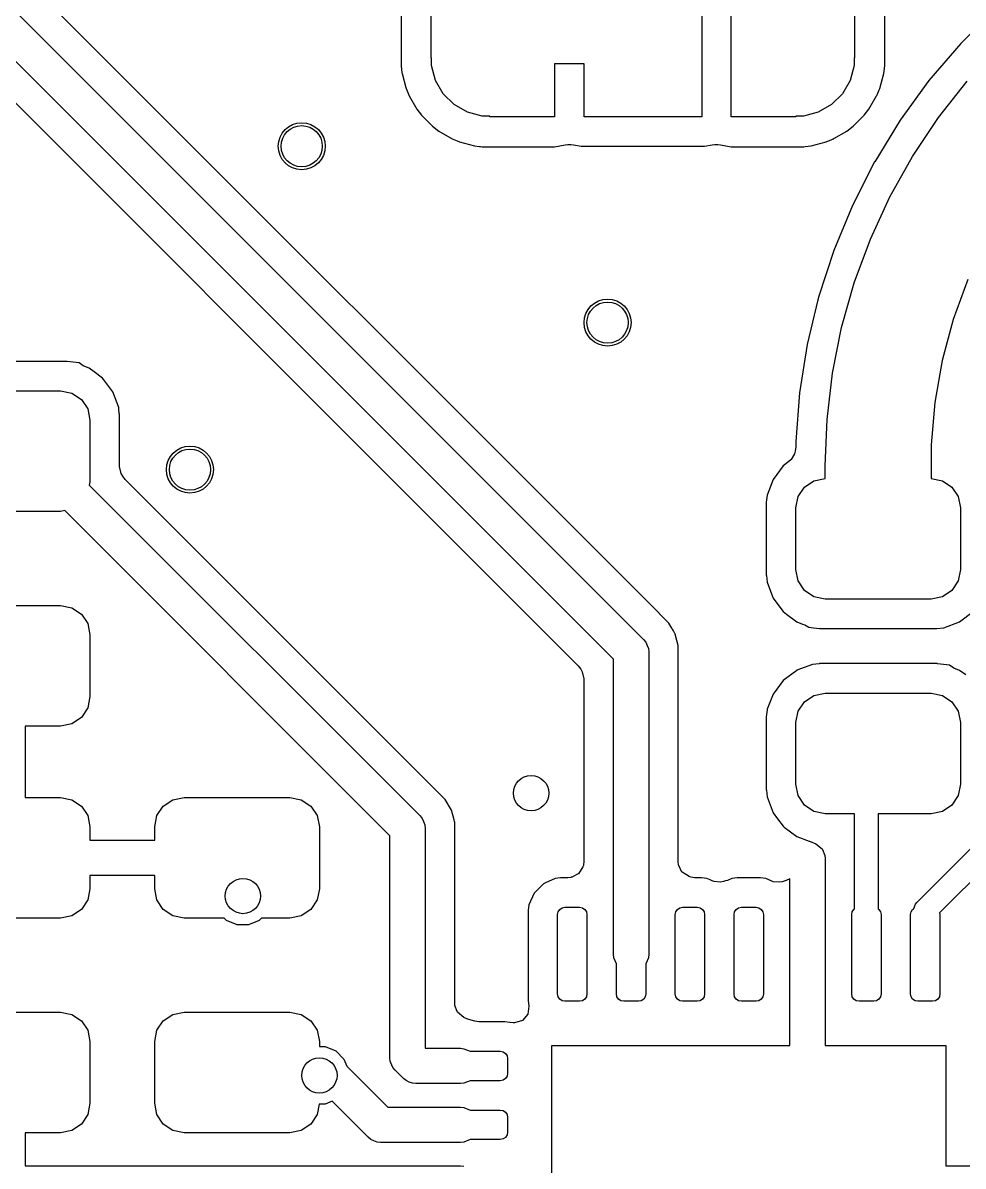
# Model space of a CAD drawing. Header units: inches. Extents: x 0.01 to 5.35, y 0.01 to 3.37.
# Drawn here: x 2.8235 to 3.1381, y 1.5927 to 1.9754 of the extents above; entities that cross this region are included whole.
import ezdxf

# ---------------------------------------------------------------- set-up
doc = ezdxf.new("R2010")
doc.units = ezdxf.units.IN
doc.header["$MEASUREMENT"] = 0
doc.layers.add('BLACK', color=250, linetype='CONTINUOUS')

msp = doc.modelspace()

# ---------------------------------------------------------------- linework, layer by layer
at = {"layer": 'BLACK', "linetype": 'CONTINUOUS'}
for p, q in [((3.32447, 2.15566), (3.13731, 1.9685)), ((3.03648, 1.77763), (2.6977, 2.11641)), ((2.68627, 2.1139), (3.03118, 1.76898)), ((3.0211, 1.76236), (2.67792, 2.10554)), ((2.6754, 2.09411), (2.84249, 1.92702)), ((3.05063, 2.00299), (3.05063, 1.94394)), ((3.06047, 1.94394), (3.06047, 2.00299)), ((2.95002, 1.9859), (2.95002, 1.96103)), ((2.96008, 1.96362), (2.96008, 1.98331)), ((3.10181, 1.98331), (3.10181, 1.96362)), ((3.11187, 1.96103), (3.11187, 1.9859)), ((3.13731, 1.96849), (3.12668, 1.95605)), ((3.13731, 1.9685), (3.13731, 1.96849)), ((2.96025, 1.96362), (2.96008, 1.96362)), ((2.96025, 1.96105), (2.96025, 1.96362)), ((3.10181, 1.96362), (3.10164, 1.96362)), ((3.10164, 1.96362), (3.10164, 1.96105)), ((2.95002, 1.96103), (2.95033, 1.95865)), ((2.96158, 1.95609), (2.96025, 1.96105)), ((3.01126, 1.96165), (3.00142, 1.96165)), ((3.00142, 1.96165), (3.00142, 1.94394)), ((3.01126, 1.94394), (3.01126, 1.96165)), ((3.10164, 1.96105), (3.10031, 1.95609)), ((3.11153, 1.95843), (3.11187, 1.96103)), ((2.95033, 1.95865), (2.95036, 1.95843)), ((2.95036, 1.95843), (2.95163, 1.95368)), ((2.96415, 1.95164), (2.96158, 1.95609)), ((3.10031, 1.95609), (3.09774, 1.95164)), ((3.11019, 1.95342), (3.11153, 1.95843)), ((3.12668, 1.95605), (3.11706, 1.94282)), ((3.12668, 1.95605), (3.12668, 1.95605)), ((3.12985, 1.94364), (3.13949, 1.95587)), ((2.95163, 1.95368), (2.9517, 1.95342)), ((2.9517, 1.95342), (2.95182, 1.95313)), ((2.95182, 1.95313), (2.95271, 1.95099)), ((2.96778, 1.948), (2.96415, 1.95164)), ((3.09774, 1.95164), (3.09411, 1.948)), ((3.10923, 1.95111), (3.10955, 1.95189)), ((3.10955, 1.95189), (3.11001, 1.95298)), ((3.10955, 1.95189), (3.10955, 1.95189)), ((3.11001, 1.95298), (3.11019, 1.95342)), ((2.95271, 1.95099), (2.95271, 1.95099)), ((2.95271, 1.95099), (2.95271, 1.95099)), ((2.95271, 1.95099), (2.9553, 1.94651)), ((2.97223, 1.94544), (2.96778, 1.948)), ((3.09411, 1.948), (3.08966, 1.94544)), ((3.10659, 1.94651), (3.10918, 1.95099)), ((3.10918, 1.95099), (3.10923, 1.95111)), ((2.9553, 1.94651), (2.9553, 1.94651)), ((2.9553, 1.94651), (2.9553, 1.94651)), ((2.9553, 1.94651), (2.9553, 1.9465)), ((2.9553, 1.9465), (2.9569, 1.94442)), ((2.9569, 1.94442), (2.9569, 1.94442)), ((2.9569, 1.94442), (2.9569, 1.94442)), ((2.9569, 1.94442), (2.9569, 1.94442)), ((2.9569, 1.94442), (2.96056, 1.94076)), ((2.97719, 1.94411), (2.97223, 1.94544)), ((2.97976, 1.94411), (2.97719, 1.94411)), ((2.97976, 1.94394), (2.97976, 1.94411)), ((3.0847, 1.94411), (3.08213, 1.94411)), ((3.08213, 1.94411), (3.08213, 1.94394)), ((3.08966, 1.94544), (3.0847, 1.94411)), ((3.10133, 1.94076), (3.10499, 1.94442)), ((3.10499, 1.94442), (3.10659, 1.94651)), ((2.96056, 1.94076), (2.96056, 1.94076)), ((2.96056, 1.94076), (2.96265, 1.93916)), ((3.00142, 1.94394), (2.97976, 1.94394)), ((3.05063, 1.94394), (3.01126, 1.94394)), ((3.08213, 1.94394), (3.06047, 1.94394)), ((3.09924, 1.93916), (3.10133, 1.94076)), ((3.11706, 1.94281), (3.10852, 1.92887)), ((3.11706, 1.94282), (3.11706, 1.94281)), ((3.1212, 1.93069), (3.12985, 1.94364)), ((2.96265, 1.93916), (2.96265, 1.93916)), ((2.96265, 1.93916), (2.96714, 1.93657)), ((2.96714, 1.93657), (2.96714, 1.93657)), ((2.96714, 1.93657), (2.96714, 1.93657)), ((2.96714, 1.93657), (2.96766, 1.93635)), ((2.96766, 1.93635), (2.96874, 1.9359)), ((3.09233, 1.93556), (3.09423, 1.93635)), ((3.09423, 1.93635), (3.09459, 1.9365)), ((3.09459, 1.9365), (3.09461, 1.9365)), ((3.09461, 1.9365), (3.09469, 1.93654)), ((3.09469, 1.93654), (3.09476, 1.93657)), ((3.09476, 1.93657), (3.09482, 1.9366)), ((3.09482, 1.9366), (3.09489, 1.93664)), ((3.09489, 1.93664), (3.09924, 1.93916)), ((2.96874, 1.9359), (2.96956, 1.93556)), ((2.96956, 1.93556), (2.97457, 1.93422)), ((2.97457, 1.93422), (2.97623, 1.934)), ((2.97623, 1.934), (2.97623, 1.934)), ((2.97623, 1.934), (2.97623, 1.934)), ((2.97623, 1.934), (2.97665, 1.93395)), ((2.97665, 1.93395), (2.97717, 1.93388)), ((2.97717, 1.93388), (2.97717, 1.93388)), ((2.97717, 1.93388), (2.97717, 1.93388)), ((2.97717, 1.93388), (3.00142, 1.93388)), ((3.00142, 1.93388), (3.00492, 1.93458)), ((3.00142, 1.93388), (3.00142, 1.93388)), ((3.00492, 1.93458), (3.00588, 1.93467)), ((3.00588, 1.93467), (3.00682, 1.93467)), ((3.00682, 1.93467), (3.00777, 1.93458)), ((3.00777, 1.93458), (3.01029, 1.93407)), ((3.01029, 1.93407), (3.0516, 1.93407)), ((3.0516, 1.93407), (3.05412, 1.93458)), ((3.0516, 1.93407), (3.0516, 1.93407)), ((3.05412, 1.93458), (3.05507, 1.93467)), ((3.05507, 1.93467), (3.05601, 1.93467)), ((3.05601, 1.93467), (3.05697, 1.93458)), ((3.05697, 1.93458), (3.06047, 1.93388)), ((3.06047, 1.93388), (3.06047, 1.93388)), ((3.06047, 1.93388), (3.06047, 1.93388)), ((3.06047, 1.93388), (3.08472, 1.93388)), ((3.08472, 1.93388), (3.08484, 1.93389)), ((3.08472, 1.93388), (3.08472, 1.93388)), ((3.08484, 1.93389), (3.08524, 1.93395)), ((3.08524, 1.93395), (3.08732, 1.93422)), ((3.08524, 1.93395), (3.08524, 1.93395)), ((3.08524, 1.93395), (3.08524, 1.93395)), ((3.08732, 1.93422), (3.09233, 1.93556)), ((3.10851, 1.92885), (3.10109, 1.91429)), ((3.10852, 1.92887), (3.10851, 1.92886)), ((3.10851, 1.92886), (3.10851, 1.92885)), ((3.11359, 1.9171), (3.1212, 1.93069)), ((2.84249, 1.92702), (2.92608, 1.84344)), ((3.10109, 1.91429), (3.09483, 1.89917)), ((3.10109, 1.91429), (3.10109, 1.91429)), ((3.10707, 1.90295), (3.11359, 1.9171)), ((3.10168, 1.88834), (3.10707, 1.90295)), ((3.09483, 1.89917), (3.08977, 1.88361)), ((3.09745, 1.87335), (3.10168, 1.88834)), ((3.13966, 1.88945), (3.13479, 1.87609)), ((3.08972, 1.8834), (3.08953, 1.88263)), ((3.08974, 1.88352), (3.08972, 1.8834)), ((3.08977, 1.88361), (3.08974, 1.88352)), ((3.08953, 1.88263), (3.08595, 1.8677)), ((3.08953, 1.88263), (3.08953, 1.88263)), ((3.13479, 1.87609), (3.13111, 1.86234)), ((3.09441, 1.85808), (3.09745, 1.87335)), ((3.08595, 1.8677), (3.08339, 1.85154)), ((2.83795, 1.86207), (2.80636, 1.86207)), ((2.83806, 1.86207), (2.83795, 1.86207)), ((2.83795, 1.86207), (2.83795, 1.86207)), ((2.83795, 1.86207), (2.83795, 1.86207)), ((2.83825, 1.86203), (2.83806, 1.86207)), ((2.84226, 1.8616), (2.83825, 1.86203)), ((2.84366, 1.86056), (2.84226, 1.8616)), ((2.8456, 1.85983), (2.84366, 1.86056)), ((2.84733, 1.85854), (2.8456, 1.85983)), ((2.8456, 1.85983), (2.8456, 1.85983)), ((2.8456, 1.85983), (2.8456, 1.85983)), ((2.8456, 1.85983), (2.8456, 1.85983)), ((3.13111, 1.86234), (3.12864, 1.84833)), ((2.85014, 1.85644), (2.84733, 1.85854)), ((2.85054, 1.8559), (2.85014, 1.85644)), ((2.85014, 1.85644), (2.85014, 1.85644)), ((3.09258, 1.84261), (3.09441, 1.85808)), ((2.80063, 1.8522), (2.83606, 1.8522)), ((2.83606, 1.8522), (2.83983, 1.85146)), ((2.85354, 1.8519), (2.85054, 1.8559)), ((2.83983, 1.85146), (2.84302, 1.84932)), ((2.84302, 1.84932), (2.84516, 1.84613)), ((2.85552, 1.84659), (2.85354, 1.8519)), ((2.85354, 1.8519), (2.85354, 1.8519)), ((3.08339, 1.85154), (3.08211, 1.83523)), ((3.08339, 1.85154), (3.08339, 1.85154)), ((3.08339, 1.85154), (3.08339, 1.85154)), ((3.12864, 1.84833), (3.1274, 1.83416)), ((2.84516, 1.84613), (2.84591, 1.84236)), ((2.85555, 1.84631), (2.85552, 1.84659)), ((2.85556, 1.84615), (2.85555, 1.84631)), ((2.85573, 1.84455), (2.85556, 1.84615)), ((2.85556, 1.84615), (2.85556, 1.84615)), ((2.85575, 1.84439), (2.85573, 1.84455)), ((2.85573, 1.84455), (2.85573, 1.84455)), ((2.85573, 1.84455), (2.85573, 1.84455)), ((2.84591, 1.84236), (2.84591, 1.82169)), ((2.85576, 1.84432), (2.85575, 1.84439)), ((2.85577, 1.84425), (2.85576, 1.84432)), ((2.85577, 1.82692), (2.85577, 1.84425)), ((2.92608, 1.84344), (3.00931, 1.7602)), ((3.09197, 1.82705), (3.09258, 1.84261)), ((3.08211, 1.83341), (3.08191, 1.83203)), ((3.08211, 1.83523), (3.08211, 1.83341)), ((3.1274, 1.83416), (3.1274, 1.82705)), ((3.08055, 1.82922), (3.08045, 1.82912)), ((3.08166, 1.83117), (3.08055, 1.82922)), ((3.08191, 1.83203), (3.08166, 1.83117)), ((2.85636, 1.82458), (2.85577, 1.82692)), ((3.07789, 1.82711), (3.0745, 1.82257)), ((3.0798, 1.82854), (3.07789, 1.82711)), ((3.07789, 1.82711), (3.07789, 1.82711)), ((3.07789, 1.82711), (3.07789, 1.82711)), ((3.08045, 1.82912), (3.0798, 1.82854)), ((3.09197, 1.82287), (3.09197, 1.82705)), ((3.1274, 1.82705), (3.1274, 1.82287)), ((2.84591, 1.82169), (2.84569, 1.82061)), ((2.85686, 1.82367), (2.85636, 1.82458)), ((2.85769, 1.82256), (2.85686, 1.82367)), ((2.96482, 1.71543), (2.85769, 1.82256)), ((3.0745, 1.82257), (3.07252, 1.81726)), ((3.0745, 1.82257), (3.0745, 1.82257)), ((3.0745, 1.82257), (3.0745, 1.82257)), ((3.08501, 1.81999), (3.0882, 1.82212)), ((3.0882, 1.82212), (3.09197, 1.82287)), ((3.1274, 1.82287), (3.13117, 1.82212)), ((3.13117, 1.82212), (3.13436, 1.81999)), ((2.84569, 1.82061), (2.95638, 1.70992)), ((3.08288, 1.8168), (3.08501, 1.81999)), ((3.13436, 1.81999), (3.13649, 1.8168)), ((3.07252, 1.81726), (3.07226, 1.81492)), ((3.07226, 1.81492), (3.07226, 1.81492)), ((3.07226, 1.81492), (3.07226, 1.79048)), ((3.07252, 1.81726), (3.07252, 1.81726)), ((3.08213, 1.81303), (3.08288, 1.8168)), ((3.13649, 1.8168), (3.13724, 1.81303)), ((2.83606, 1.81185), (2.80063, 1.81185)), ((2.83747, 1.81213), (2.83606, 1.81185)), ((2.9463, 1.7033), (2.83747, 1.81213)), ((3.08213, 1.79236), (3.08213, 1.81303)), ((3.13724, 1.81303), (3.13724, 1.79236)), ((3.08288, 1.7886), (3.08213, 1.79236)), ((3.13724, 1.79236), (3.13649, 1.7886)), ((3.07226, 1.79048), (3.07227, 1.7904)), ((3.07227, 1.7904), (3.07228, 1.79034)), ((3.07228, 1.79034), (3.07252, 1.78813)), ((3.07252, 1.78813), (3.07331, 1.78599)), ((3.08501, 1.7854), (3.08288, 1.7886)), ((3.13649, 1.7886), (3.13436, 1.7854)), ((3.07331, 1.78599), (3.0745, 1.78282)), ((3.0882, 1.78327), (3.08501, 1.7854)), ((3.09197, 1.78252), (3.0882, 1.78327)), ((3.13117, 1.78327), (3.1274, 1.78252)), ((3.13436, 1.7854), (3.13117, 1.78327)), ((2.80063, 1.78035), (2.83606, 1.78035)), ((2.83606, 1.78035), (2.83983, 1.77961)), ((2.83983, 1.77961), (2.84302, 1.77747)), ((3.0745, 1.78282), (3.0745, 1.78282)), ((3.0745, 1.78282), (3.07546, 1.78153)), ((3.07546, 1.78153), (3.07789, 1.77829)), ((3.1274, 1.78252), (3.09197, 1.78252)), ((2.84302, 1.77747), (2.84516, 1.77428)), ((3.03652, 1.77759), (3.03648, 1.77763)), ((3.03648, 1.77763), (3.03648, 1.77763)), ((3.03963, 1.77448), (3.03652, 1.77759)), ((3.03652, 1.77759), (3.03652, 1.77759)), ((3.07789, 1.77829), (3.07789, 1.77829)), ((3.07789, 1.77829), (3.07903, 1.77743)), ((3.07903, 1.77743), (3.08243, 1.77489)), ((3.13694, 1.77489), (3.14148, 1.77829)), ((2.84516, 1.77428), (2.84591, 1.77051)), ((3.03999, 1.77385), (3.03963, 1.77448)), ((3.04065, 1.77271), (3.03999, 1.77385)), ((3.04067, 1.77267), (3.04065, 1.77271)), ((3.04083, 1.7724), (3.04067, 1.77267)), ((3.04067, 1.77267), (3.04067, 1.77267)), ((3.04114, 1.77185), (3.04083, 1.7724)), ((3.04138, 1.77145), (3.04114, 1.77185)), ((3.08243, 1.77489), (3.08243, 1.77489)), ((3.08243, 1.77489), (3.08438, 1.77416)), ((3.08438, 1.77416), (3.0851, 1.77383)), ((3.0851, 1.77383), (3.08646, 1.77305)), ((3.08646, 1.77305), (3.08801, 1.77288)), ((3.08801, 1.77288), (3.08801, 1.77288)), ((3.08801, 1.77288), (3.08801, 1.77288)), ((3.08801, 1.77288), (3.09008, 1.77266)), ((3.09008, 1.77266), (3.12929, 1.77266)), ((3.12929, 1.77266), (3.13163, 1.77291)), ((3.13163, 1.77291), (3.13694, 1.77489)), ((2.84591, 1.77051), (2.84591, 1.74984)), ((3.03118, 1.76898), (3.03192, 1.76808)), ((3.03192, 1.76808), (3.03239, 1.76695)), ((3.04162, 1.77103), (3.04138, 1.77145)), ((3.04138, 1.77145), (3.04138, 1.77145)), ((3.0417, 1.7709), (3.04162, 1.77103)), ((3.04172, 1.77081), (3.0417, 1.7709)), ((3.04185, 1.77039), (3.04172, 1.77081)), ((3.04187, 1.77027), (3.04185, 1.77039)), ((3.04276, 1.76695), (3.04187, 1.77027)), ((3.03239, 1.76695), (3.0328, 1.76596)), ((3.0328, 1.76596), (3.03291, 1.7648)), ((3.03291, 1.7648), (3.03291, 1.66362)), ((3.04278, 1.76688), (3.04276, 1.76695)), ((3.04276, 1.76695), (3.04276, 1.76695)), ((3.04276, 1.76695), (3.04276, 1.76695)), ((3.04278, 1.76224), (3.04278, 1.76688)), ((3.04278, 1.76688), (3.04278, 1.76688)), ((3.0211, 1.66362), (3.0211, 1.76236)), ((3.04278, 1.69464), (3.04278, 1.76224)), ((3.04278, 1.76224), (3.04278, 1.76224)), ((3.08774, 1.76063), (3.08244, 1.75866)), ((3.08994, 1.76087), (3.08774, 1.76063)), ((3.09001, 1.76088), (3.08994, 1.76087)), ((3.09008, 1.76089), (3.09001, 1.76088)), ((3.12929, 1.76089), (3.09008, 1.76089)), ((3.09008, 1.76089), (3.09008, 1.76089)), ((3.1294, 1.76089), (3.12929, 1.76089)), ((3.12929, 1.76089), (3.12929, 1.76089)), ((3.12929, 1.76089), (3.12929, 1.76089)), ((3.12959, 1.76085), (3.1294, 1.76089)), ((3.1336, 1.76042), (3.12959, 1.76085)), ((3.13499, 1.75938), (3.1336, 1.76042)), ((3.00931, 1.7602), (3.01015, 1.75909)), ((3.01015, 1.75909), (3.01038, 1.75865)), ((3.01038, 1.75865), (3.01053, 1.75839)), ((3.01053, 1.75839), (3.01064, 1.75818)), ((3.01064, 1.75818), (3.01124, 1.75584)), ((3.08243, 1.75865), (3.07789, 1.75526)), ((3.08244, 1.75866), (3.08243, 1.75865)), ((3.08243, 1.75865), (3.08243, 1.75865)), ((3.13694, 1.75865), (3.13499, 1.75938)), ((3.13898, 1.75713), (3.13694, 1.75865)), ((3.13694, 1.75865), (3.13694, 1.75865)), ((3.13694, 1.75865), (3.13694, 1.75865)), ((3.13694, 1.75865), (3.13694, 1.75865)), ((3.01124, 1.75584), (3.01124, 1.69482)), ((3.07789, 1.75526), (3.0745, 1.75072)), ((3.07789, 1.75526), (3.07789, 1.75526)), ((3.07789, 1.75526), (3.07789, 1.75526)), ((2.84591, 1.74984), (2.84516, 1.74608)), ((3.0745, 1.75072), (3.07259, 1.74561)), ((3.0745, 1.75072), (3.0745, 1.75072)), ((3.0745, 1.75072), (3.0745, 1.75072)), ((3.08501, 1.74814), (3.0882, 1.75027)), ((3.0882, 1.75027), (3.09197, 1.75102)), ((3.09197, 1.75102), (3.1274, 1.75102)), ((3.1274, 1.75102), (3.13117, 1.75027)), ((3.13117, 1.75027), (3.13436, 1.74814)), ((2.84516, 1.74608), (2.84302, 1.74288)), ((3.07252, 1.74541), (3.07226, 1.74307)), ((3.07259, 1.74561), (3.07252, 1.74541)), ((3.07259, 1.74561), (3.07259, 1.74561)), ((3.07259, 1.74561), (3.07259, 1.74561)), ((3.08288, 1.74495), (3.08501, 1.74814)), ((3.13436, 1.74814), (3.13649, 1.74495)), ((2.84302, 1.74288), (2.83983, 1.74075)), ((3.07226, 1.74307), (3.07226, 1.74307)), ((3.07226, 1.74307), (3.07226, 1.71863)), ((3.08213, 1.74118), (3.08288, 1.74495)), ((3.08213, 1.72051), (3.08213, 1.74118)), ((3.13649, 1.74495), (3.13724, 1.74118)), ((3.13724, 1.74118), (3.13724, 1.72051)), ((2.83606, 1.74), (2.82425, 1.74)), ((2.82425, 1.74), (2.82425, 1.71608)), ((2.83983, 1.74075), (2.83606, 1.74)), ((3.07226, 1.71863), (3.07227, 1.71855)), ((3.07227, 1.71855), (3.07228, 1.71849)), ((3.07228, 1.71849), (3.07252, 1.71628)), ((3.08288, 1.71675), (3.08213, 1.72051)), ((3.13724, 1.72051), (3.13649, 1.71675)), ((2.82425, 1.71608), (2.83606, 1.71608)), ((2.83606, 1.71608), (2.83983, 1.71533)), ((2.83983, 1.71533), (2.84302, 1.7132)), ((2.87044, 1.7132), (2.87363, 1.71533)), ((2.87363, 1.71533), (2.8774, 1.71608)), ((2.8774, 1.71608), (2.91283, 1.71608)), ((2.91283, 1.71608), (2.9166, 1.71533)), ((2.9166, 1.71533), (2.91979, 1.7132)), ((2.9669, 1.71183), (2.96482, 1.71543)), ((3.07252, 1.71628), (3.07349, 1.71368)), ((3.08501, 1.71355), (3.08288, 1.71675)), ((3.12265, 1.68097), (3.15944, 1.71777)), ((3.13649, 1.71675), (3.13436, 1.71355)), ((2.84302, 1.7132), (2.84516, 1.71001)), ((2.86831, 1.71001), (2.87044, 1.7132)), ((2.91979, 1.7132), (2.92193, 1.71001)), ((2.96777, 1.70859), (2.9669, 1.71183)), ((3.07349, 1.71368), (3.0745, 1.71097)), ((3.0745, 1.71097), (3.0745, 1.71097)), ((3.0745, 1.71097), (3.07598, 1.70899)), ((3.0882, 1.71142), (3.08501, 1.71355)), ((3.09197, 1.71067), (3.0882, 1.71142)), ((3.10181, 1.71067), (3.09197, 1.71067)), ((3.10181, 1.67883), (3.10181, 1.71067)), ((3.1274, 1.71067), (3.10969, 1.71067)), ((3.10969, 1.71067), (3.10969, 1.67883)), ((3.13117, 1.71142), (3.1274, 1.71067)), ((3.16453, 1.71172), (3.13025, 1.67744)), ((3.13436, 1.71355), (3.13117, 1.71142)), ((2.84516, 1.71001), (2.84591, 1.70624)), ((2.86756, 1.70624), (2.86831, 1.71001)), ((2.92193, 1.71001), (2.92268, 1.70624)), ((2.95638, 1.70992), (2.95711, 1.70903)), ((2.95711, 1.70903), (2.9575, 1.70809)), ((2.9575, 1.70809), (2.958, 1.7069)), ((2.958, 1.7069), (2.95811, 1.70575)), ((2.96793, 1.70797), (2.96777, 1.70859)), ((2.96777, 1.70859), (2.96777, 1.70859)), ((2.96797, 1.70782), (2.96793, 1.70797)), ((2.96793, 1.70797), (2.96793, 1.70797)), ((2.96793, 1.70797), (2.96793, 1.70797)), ((2.96797, 1.64716), (2.96797, 1.70782)), ((2.96797, 1.70782), (2.96797, 1.70782)), ((3.07598, 1.70899), (3.07789, 1.70644)), ((2.84591, 1.70624), (2.84591, 1.70181)), ((2.86756, 1.70181), (2.86756, 1.70624)), ((2.92268, 1.70624), (2.92268, 1.68557)), ((2.9463, 1.62898), (2.9463, 1.7033)), ((2.95811, 1.70575), (2.95811, 1.63213)), ((3.07789, 1.70644), (3.07789, 1.70644)), ((3.07789, 1.70644), (3.07826, 1.70616)), ((3.07826, 1.70616), (3.08243, 1.70304)), ((3.08243, 1.70304), (3.08243, 1.70304)), ((3.08243, 1.70304), (3.08654, 1.70151)), ((2.84591, 1.70181), (2.86756, 1.70181)), ((3.08654, 1.70151), (3.08659, 1.70147)), ((3.08659, 1.70147), (3.0867, 1.70144)), ((3.0867, 1.70144), (3.0888, 1.70057)), ((3.0888, 1.70057), (3.09095, 1.69885)), ((3.09095, 1.69885), (3.09107, 1.69867)), ((3.09107, 1.69867), (3.09188, 1.69667)), ((3.09188, 1.69667), (3.09189, 1.69661)), ((3.09189, 1.69661), (3.09195, 1.69583)), ((3.09195, 1.69583), (3.09195, 1.69414)), ((3.01087, 1.69285), (3.00938, 1.69054)), ((3.01102, 1.69335), (3.01087, 1.69285)), ((3.01104, 1.69344), (3.01102, 1.69335)), ((3.01124, 1.69482), (3.01104, 1.69344)), ((3.04289, 1.6936), (3.04278, 1.69464)), ((3.04295, 1.6933), (3.04289, 1.6936)), ((3.04403, 1.69114), (3.04295, 1.6933)), ((3.09195, 1.69414), (3.09197, 1.69394)), ((3.09197, 1.69394), (3.09197, 1.63311)), ((2.86756, 1.69), (2.84591, 1.69)), ((2.84591, 1.69), (2.84591, 1.68557)), ((2.86756, 1.68557), (2.86756, 1.69)), ((3.00162, 1.689), (2.99839, 1.68749)), ((3.00342, 1.68923), (3.00162, 1.689)), ((3.00162, 1.689), (3.00162, 1.689)), ((3.00162, 1.689), (3.00162, 1.689)), ((3.00583, 1.68923), (3.00342, 1.68923)), ((3.00687, 1.68934), (3.00583, 1.68923)), ((3.00698, 1.68937), (3.00687, 1.68934)), ((3.00717, 1.68941), (3.00698, 1.68937)), ((3.00933, 1.69049), (3.00717, 1.68941)), ((3.00938, 1.69054), (3.00933, 1.69049)), ((3.04408, 1.69109), (3.04403, 1.69114)), ((3.04639, 1.6896), (3.04408, 1.69109)), ((3.04698, 1.68943), (3.04639, 1.6896)), ((3.04836, 1.68923), (3.04698, 1.68943)), ((3.04982, 1.68923), (3.04836, 1.68923)), ((3.0506, 1.68923), (3.04982, 1.68923)), ((3.05239, 1.689), (3.0506, 1.68923)), ((3.0506, 1.68923), (3.0506, 1.68923)), ((3.0506, 1.68923), (3.0506, 1.68923)), ((3.0506, 1.68923), (3.0506, 1.68923)), ((3.05342, 1.68851), (3.05239, 1.689)), ((3.05414, 1.68818), (3.05342, 1.68851)), ((3.05342, 1.68851), (3.05342, 1.68851)), ((3.05482, 1.68792), (3.05414, 1.68818)), ((3.05483, 1.68792), (3.05482, 1.68792)), ((3.05695, 1.68778), (3.05483, 1.68792)), ((3.0579, 1.68792), (3.05695, 1.68778)), ((3.05863, 1.68823), (3.0579, 1.68792)), ((3.05923, 1.68832), (3.05863, 1.68823)), ((3.06068, 1.689), (3.05923, 1.68832)), ((3.06247, 1.68923), (3.06068, 1.689)), ((3.06068, 1.689), (3.06068, 1.689)), ((3.07028, 1.68923), (3.06247, 1.68923)), ((3.06247, 1.68923), (3.06247, 1.68923)), ((3.07029, 1.68923), (3.07028, 1.68923)), ((3.07028, 1.68923), (3.07028, 1.68923)), ((3.07028, 1.68923), (3.07028, 1.68923)), ((3.07036, 1.68922), (3.07029, 1.68923)), ((3.07208, 1.689), (3.07036, 1.68922)), ((3.07385, 1.68817), (3.07208, 1.689)), ((3.07208, 1.689), (3.07208, 1.689)), ((3.07453, 1.68791), (3.07385, 1.68817)), ((3.07455, 1.68791), (3.07453, 1.68791)), ((3.07666, 1.68776), (3.07455, 1.68791)), ((3.07761, 1.68791), (3.07666, 1.68776)), ((3.07894, 1.68831), (3.07761, 1.68791)), ((3.08016, 1.68888), (3.07894, 1.68831)), ((3.08016, 1.63311), (3.08016, 1.68888)), ((2.84591, 1.68557), (2.84516, 1.6818)), ((2.86831, 1.6818), (2.86756, 1.68557)), ((2.92268, 1.68557), (2.92193, 1.6818)), ((2.99461, 1.68409), (2.99278, 1.68015)), ((2.99768, 1.68716), (2.99461, 1.68409)), ((2.9977, 1.68717), (2.99768, 1.68716)), ((2.99839, 1.68749), (2.9977, 1.68717)), ((2.84516, 1.6818), (2.84302, 1.67861)), ((2.87044, 1.67861), (2.86831, 1.6818)), ((2.92193, 1.6818), (2.91979, 1.67861)), ((2.99278, 1.68015), (2.99254, 1.67835)), ((2.99278, 1.68015), (2.99278, 1.68015)), ((3.12157, 1.67896), (3.12216, 1.68038)), ((3.12216, 1.68038), (3.12265, 1.68097)), ((2.83983, 1.67648), (2.83606, 1.67573)), ((2.84302, 1.67861), (2.83983, 1.67648)), ((2.87363, 1.67648), (2.87044, 1.67861)), ((2.8774, 1.67573), (2.87363, 1.67648)), ((2.9166, 1.67648), (2.91283, 1.67573)), ((2.91979, 1.67861), (2.9166, 1.67648)), ((2.99254, 1.67835), (2.99254, 1.67835)), ((2.99254, 1.67835), (2.99254, 1.64889)), ((3.0024, 1.67691), (3.00259, 1.67785)), ((3.0024, 1.65033), (3.0024, 1.67691)), ((3.00259, 1.67785), (3.00312, 1.67865)), ((3.00312, 1.67865), (3.00392, 1.67918)), ((3.00392, 1.67918), (3.00486, 1.67937)), ((3.00486, 1.67937), (3.00978, 1.67937)), ((3.00978, 1.67937), (3.01073, 1.67918)), ((3.01073, 1.67918), (3.01152, 1.67865)), ((3.01152, 1.67865), (3.01206, 1.67785)), ((3.01206, 1.67785), (3.01224, 1.67691)), ((3.01224, 1.67691), (3.01224, 1.65033)), ((3.04177, 1.67691), (3.04196, 1.67785)), ((3.04177, 1.65033), (3.04177, 1.67691)), ((3.04196, 1.67785), (3.04249, 1.67865)), ((3.04249, 1.67865), (3.04329, 1.67918)), ((3.04329, 1.67918), (3.04423, 1.67937)), ((3.04423, 1.67937), (3.04915, 1.67937)), ((3.04915, 1.67937), (3.0501, 1.67918)), ((3.0501, 1.67918), (3.05089, 1.67865)), ((3.05089, 1.67865), (3.05143, 1.67785)), ((3.05143, 1.67785), (3.05161, 1.67691)), ((3.05161, 1.67691), (3.05161, 1.65033)), ((3.06146, 1.67691), (3.06164, 1.67785)), ((3.06146, 1.65033), (3.06146, 1.67691)), ((3.06164, 1.67785), (3.06218, 1.67865)), ((3.06218, 1.67865), (3.06298, 1.67918)), ((3.06298, 1.67918), (3.06392, 1.67937)), ((3.06392, 1.67937), (3.06884, 1.67937)), ((3.06884, 1.67937), (3.06978, 1.67918)), ((3.06978, 1.67918), (3.07058, 1.67865)), ((3.07058, 1.67865), (3.07111, 1.67785)), ((3.07111, 1.67785), (3.0713, 1.67691)), ((3.0713, 1.67691), (3.0713, 1.65033)), ((3.10083, 1.67691), (3.10101, 1.67785)), ((3.10083, 1.65033), (3.10083, 1.67691)), ((3.10101, 1.67785), (3.10155, 1.67865)), ((3.10155, 1.67865), (3.10181, 1.67883)), ((3.10969, 1.67883), (3.10995, 1.67865)), ((3.10995, 1.67865), (3.11048, 1.67785)), ((3.11048, 1.67785), (3.11067, 1.67691)), ((3.11067, 1.67691), (3.11067, 1.65033)), ((3.12051, 1.67691), (3.1207, 1.67785)), ((3.12051, 1.65033), (3.12051, 1.67691)), ((3.1207, 1.67785), (3.12123, 1.67865)), ((3.12123, 1.67865), (3.12156, 1.67887)), ((3.12156, 1.67887), (3.12157, 1.67896)), ((3.13025, 1.67744), (3.13035, 1.67691)), ((3.13035, 1.67691), (3.13035, 1.65033)), ((2.83606, 1.67573), (2.80063, 1.67573)), ((2.89082, 1.67573), (2.8774, 1.67573)), ((2.89162, 1.67493), (2.89082, 1.67573)), ((2.89517, 1.67346), (2.89162, 1.67493)), ((2.89901, 1.67346), (2.89517, 1.67346)), ((2.90255, 1.67493), (2.89901, 1.67346)), ((2.90336, 1.67573), (2.90255, 1.67493)), ((2.91283, 1.67573), (2.90336, 1.67573)), ((3.02122, 1.66247), (3.0211, 1.66362)), ((3.02209, 1.66037), (3.02122, 1.66247)), ((3.0328, 1.66247), (3.03193, 1.66037)), ((3.03291, 1.66362), (3.0328, 1.66247)), ((3.02209, 1.65033), (3.02209, 1.66037)), ((3.03193, 1.66037), (3.03193, 1.65033)), ((3.00259, 1.64939), (3.0024, 1.65033)), ((3.00312, 1.64859), (3.00259, 1.64939)), ((3.01206, 1.64939), (3.01152, 1.64859)), ((3.01224, 1.65033), (3.01206, 1.64939)), ((3.02227, 1.64939), (3.02209, 1.65033)), ((3.02281, 1.64859), (3.02227, 1.64939)), ((3.03174, 1.64939), (3.03121, 1.64859)), ((3.03193, 1.65033), (3.03174, 1.64939)), ((3.04196, 1.64939), (3.04177, 1.65033)), ((3.04249, 1.64859), (3.04196, 1.64939)), ((3.05143, 1.64939), (3.05089, 1.64859)), ((3.05161, 1.65033), (3.05143, 1.64939)), ((3.06164, 1.64939), (3.06146, 1.65033)), ((3.06218, 1.64859), (3.06164, 1.64939)), ((3.07111, 1.64939), (3.07058, 1.64859)), ((3.0713, 1.65033), (3.07111, 1.64939)), ((3.10101, 1.64939), (3.10083, 1.65033)), ((3.10155, 1.64859), (3.10101, 1.64939)), ((3.11048, 1.64939), (3.10995, 1.64859)), ((3.11067, 1.65033), (3.11048, 1.64939)), ((3.1207, 1.64939), (3.12051, 1.65033)), ((3.12123, 1.64859), (3.1207, 1.64939)), ((3.13017, 1.64939), (3.12963, 1.64859)), ((3.13035, 1.65033), (3.13017, 1.64939)), ((2.96803, 1.64645), (2.96797, 1.64716)), ((2.96803, 1.64644), (2.96803, 1.64645)), ((2.96878, 1.64447), (2.96803, 1.64644)), ((2.99281, 1.64626), (2.99244, 1.64353)), ((2.99258, 1.64857), (2.99252, 1.64818)), ((2.99252, 1.64818), (2.99281, 1.64626)), ((2.99254, 1.64889), (2.99258, 1.64857)), ((3.00392, 1.64806), (3.00312, 1.64859)), ((3.00486, 1.64787), (3.00392, 1.64806)), ((3.00978, 1.64787), (3.00486, 1.64787)), ((3.01073, 1.64806), (3.00978, 1.64787)), ((3.01152, 1.64859), (3.01073, 1.64806)), ((3.02361, 1.64806), (3.02281, 1.64859)), ((3.02455, 1.64787), (3.02361, 1.64806)), ((3.02947, 1.64787), (3.02455, 1.64787)), ((3.03041, 1.64806), (3.02947, 1.64787)), ((3.03121, 1.64859), (3.03041, 1.64806)), ((3.04329, 1.64806), (3.04249, 1.64859)), ((3.04423, 1.64787), (3.04329, 1.64806)), ((3.04915, 1.64787), (3.04423, 1.64787)), ((3.0501, 1.64806), (3.04915, 1.64787)), ((3.05089, 1.64859), (3.0501, 1.64806)), ((3.06298, 1.64806), (3.06218, 1.64859)), ((3.06392, 1.64787), (3.06298, 1.64806)), ((3.06884, 1.64787), (3.06392, 1.64787)), ((3.06978, 1.64806), (3.06884, 1.64787)), ((3.07058, 1.64859), (3.06978, 1.64806)), ((3.10235, 1.64806), (3.10155, 1.64859)), ((3.10329, 1.64787), (3.10235, 1.64806)), ((3.10821, 1.64787), (3.10329, 1.64787)), ((3.10915, 1.64806), (3.10821, 1.64787)), ((3.10995, 1.64859), (3.10915, 1.64806)), ((3.12203, 1.64806), (3.12123, 1.64859)), ((3.12297, 1.64787), (3.12203, 1.64806)), ((3.12789, 1.64787), (3.12297, 1.64787)), ((3.12884, 1.64806), (3.12789, 1.64787)), ((3.12963, 1.64859), (3.12884, 1.64806)), ((2.80063, 1.64423), (2.83606, 1.64423)), ((2.83606, 1.64423), (2.83983, 1.64348)), ((2.83983, 1.64348), (2.84302, 1.64135)), ((2.87044, 1.64135), (2.87363, 1.64348)), ((2.87363, 1.64348), (2.8774, 1.64423)), ((2.8774, 1.64423), (2.91283, 1.64423)), ((2.91283, 1.64423), (2.9166, 1.64348)), ((2.9166, 1.64348), (2.91979, 1.64135)), ((2.96891, 1.64427), (2.96878, 1.64447)), ((2.97101, 1.64249), (2.96891, 1.64427)), ((2.96891, 1.64427), (2.96891, 1.64427)), ((2.97204, 1.64204), (2.97101, 1.64249)), ((2.97275, 1.64179), (2.97204, 1.64204)), ((2.97474, 1.64125), (2.97275, 1.64179)), ((2.99244, 1.64353), (2.99065, 1.64144)), ((2.84302, 1.64135), (2.84516, 1.63816)), ((2.84516, 1.63816), (2.84591, 1.63439)), ((2.86756, 1.63439), (2.86831, 1.63816)), ((2.86831, 1.63816), (2.87044, 1.64135)), ((2.91979, 1.64135), (2.92193, 1.63816)), ((2.92193, 1.63816), (2.92268, 1.63439)), ((2.97537, 1.64113), (2.97474, 1.64125)), ((2.976, 1.64105), (2.97537, 1.64113)), ((2.97663, 1.641), (2.976, 1.64105)), ((2.98465, 1.641), (2.97663, 1.641)), ((2.98466, 1.641), (2.98465, 1.641)), ((2.98465, 1.641), (2.98465, 1.641)), ((2.98465, 1.641), (2.98465, 1.641)), ((2.98473, 1.64099), (2.98466, 1.641)), ((2.98645, 1.64077), (2.98473, 1.64099)), ((2.98655, 1.64075), (2.98645, 1.64077)), ((2.98759, 1.64064), (2.98655, 1.64075)), ((2.98802, 1.64065), (2.98759, 1.64064)), ((2.99065, 1.64144), (2.98802, 1.64065)), ((2.84591, 1.63439), (2.84591, 1.61372)), ((2.86756, 1.61372), (2.86756, 1.63439)), ((2.92268, 1.63439), (2.92268, 1.63272)), ((2.92268, 1.63272), (2.9246, 1.63272)), ((2.9246, 1.63272), (2.92815, 1.63125)), ((2.92815, 1.63125), (2.93086, 1.62854)), ((2.95811, 1.63213), (2.96992, 1.63213)), ((2.96992, 1.63213), (2.97107, 1.63201)), ((2.97107, 1.63201), (2.97318, 1.63114)), ((2.97318, 1.63114), (2.98321, 1.63114)), ((2.98321, 1.63114), (2.98415, 1.63095)), ((2.98415, 1.63095), (2.98495, 1.63042)), ((2.98495, 1.63042), (2.98548, 1.62962)), ((3.00043, 1.50122), (3.00043, 1.63311)), ((3.00043, 1.63311), (3.08016, 1.63311)), ((3.09197, 1.63311), (3.13232, 1.63311)), ((3.13232, 1.63311), (3.13232, 1.59276)), ((2.93086, 1.62854), (2.93182, 1.62621)), ((2.94641, 1.62782), (2.9463, 1.62898)), ((2.94663, 1.6273), (2.94641, 1.62782)), ((2.94729, 1.6257), (2.94663, 1.6273)), ((2.98548, 1.62962), (2.98567, 1.62868)), ((2.98567, 1.62868), (2.98567, 1.62376)), ((2.93182, 1.62621), (2.9456, 1.61244)), ((2.94803, 1.6248), (2.94729, 1.6257)), ((2.95078, 1.62204), (2.94803, 1.6248)), ((2.98548, 1.62282), (2.98495, 1.62202)), ((2.98567, 1.62376), (2.98548, 1.62282)), ((2.95168, 1.62131), (2.95078, 1.62204)), ((2.95276, 1.62086), (2.95168, 1.62131)), ((2.95381, 1.62043), (2.95276, 1.62086)), ((2.95496, 1.62031), (2.95381, 1.62043)), ((2.96992, 1.62031), (2.95496, 1.62031)), ((2.97107, 1.62043), (2.96992, 1.62031)), ((2.97318, 1.6213), (2.97107, 1.62043)), ((2.98321, 1.6213), (2.97318, 1.6213)), ((2.98415, 1.62149), (2.98321, 1.6213)), ((2.98495, 1.62202), (2.98415, 1.62149)), ((2.84591, 1.61372), (2.84516, 1.60995)), ((2.86831, 1.60995), (2.86756, 1.61372)), ((2.92262, 1.61342), (2.92193, 1.60995)), ((2.9246, 1.61342), (2.92262, 1.61342)), ((2.92694, 1.61439), (2.9246, 1.61342)), ((2.93897, 1.60236), (2.92694, 1.61439)), ((2.9456, 1.61244), (2.96992, 1.61244)), ((2.96992, 1.61244), (2.97107, 1.61233)), ((2.97107, 1.61233), (2.97318, 1.61146)), ((2.97318, 1.61146), (2.98321, 1.61146)), ((2.98321, 1.61146), (2.98415, 1.61127)), ((2.98415, 1.61127), (2.98495, 1.61074)), ((2.84516, 1.60995), (2.84302, 1.60676)), ((2.87044, 1.60676), (2.86831, 1.60995)), ((2.92193, 1.60995), (2.91979, 1.60676)), ((2.98495, 1.61074), (2.98548, 1.60994)), ((2.98548, 1.60994), (2.98567, 1.609)), ((2.98567, 1.609), (2.98567, 1.60407)), ((2.83606, 1.60388), (2.82425, 1.60388)), ((2.82425, 1.60388), (2.82425, 1.59276)), ((2.83983, 1.60463), (2.83606, 1.60388)), ((2.84302, 1.60676), (2.83983, 1.60463)), ((2.87363, 1.60463), (2.87044, 1.60676)), ((2.8774, 1.60388), (2.87363, 1.60463)), ((2.91283, 1.60388), (2.8774, 1.60388)), ((2.9166, 1.60463), (2.91283, 1.60388)), ((2.91979, 1.60676), (2.9166, 1.60463)), ((2.98567, 1.60407), (2.98548, 1.60313)), ((2.93987, 1.60163), (2.93897, 1.60236)), ((2.94095, 1.60118), (2.93987, 1.60163)), ((2.942, 1.60074), (2.94095, 1.60118)), ((2.94315, 1.60063), (2.942, 1.60074)), ((2.96992, 1.60063), (2.94315, 1.60063)), ((2.97107, 1.60074), (2.96992, 1.60063)), ((2.97318, 1.60161), (2.97107, 1.60074)), ((2.98321, 1.60161), (2.97318, 1.60161)), ((2.98415, 1.6018), (2.98321, 1.60161)), ((2.98495, 1.60233), (2.98415, 1.6018)), ((2.98548, 1.60313), (2.98495, 1.60233)), ((2.82425, 1.59276), (2.96992, 1.59276)), ((2.96992, 1.59276), (2.97107, 1.59264)), ((3.13232, 1.59276), (3.2022, 1.59276))]:
    msp.add_line(p, q, dxfattribs=at)
at = {"layer": 'BLACK'}
for centre, radius in [((2.91677, 1.93409), 0.00787), ((3.01913, 1.87504), 0.00787), ((2.87937, 1.82583), 0.00787), ((2.99354, 1.71754), 0.00591), ((2.89709, 1.68311), 0.00591), ((2.92268, 1.62307), 0.00591)]:
    msp.add_circle(centre, radius, dxfattribs=at)
at = {"layer": 'WHITE'}
for centre, radius in [((2.91677, 1.93409), 0.00689), ((3.01913, 1.87504), 0.00689), ((2.87937, 1.82583), 0.00689), ((2.99354, 1.71754), 0.00591), ((2.89709, 1.68311), 0.00591), ((2.92268, 1.62307), 0.00591)]:
    msp.add_circle(centre, radius, dxfattribs=at)

doc.saveas('drawing.dxf')
